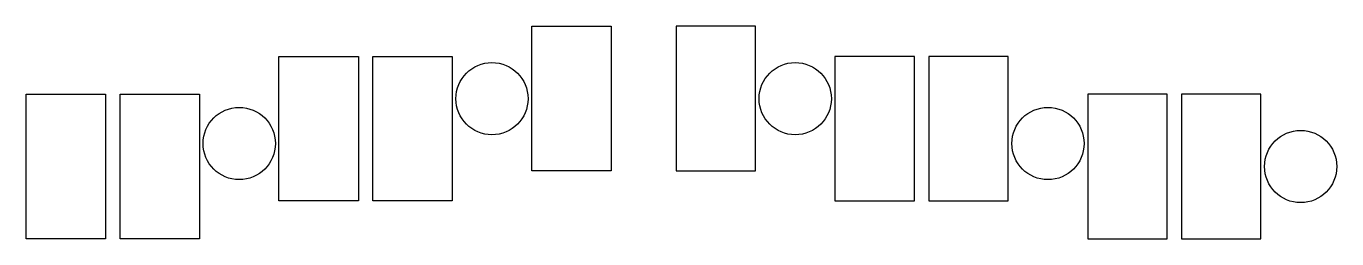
# Model space of a CAD drawing. Header units: millimetres. Extents: x 1016.9 to 1107.6, y -394 to -379.3.
import ezdxf

# ---------------------------------------------------------------- set-up
doc = ezdxf.new("R2010")
doc.units = ezdxf.units.MM

msp = doc.modelspace()

# ---------------------------------------------------------------- linework, layer by layer
for points in [[(1051.863, -379.29), (1057.363, -379.29), (1057.363, -389.29), (1051.863, -389.29), (1051.863, -379.29)], [(1067.363, -379.29), (1061.863, -379.29), (1061.863, -389.29), (1067.363, -389.29), (1067.363, -379.29)], [(1034.363, -381.383), (1039.863, -381.383), (1039.863, -391.383), (1034.363, -391.383), (1034.363, -381.383)], [(1040.863, -381.383), (1046.363, -381.383), (1046.363, -391.383), (1040.863, -391.383), (1040.863, -381.383)], [(1078.363, -381.383), (1072.863, -381.383), (1072.863, -391.383), (1078.363, -391.383), (1078.363, -381.383)], [(1084.863, -381.383), (1079.363, -381.383), (1079.363, -391.383), (1084.863, -391.383), (1084.863, -381.383)], [(1016.863, -383.999), (1022.363, -383.999), (1022.363, -393.999), (1016.863, -393.999), (1016.863, -383.999)], [(1023.363, -383.999), (1028.863, -383.999), (1028.863, -393.999), (1023.363, -393.999), (1023.363, -383.999)], [(1095.863, -383.999), (1090.363, -383.999), (1090.363, -393.999), (1095.863, -393.999), (1095.863, -383.999)], [(1102.363, -383.999), (1096.863, -383.999), (1096.863, -393.999), (1102.363, -393.999), (1102.363, -383.999)]]:
    msp.add_lwpolyline(points)
for centre in [(1049.113, -384.303), (1070.113, -384.303), (1031.613, -387.406), (1087.613, -387.406), (1105.113, -388.999)]:
    msp.add_circle(centre, 2.5)

doc.saveas('drawing.dxf')
